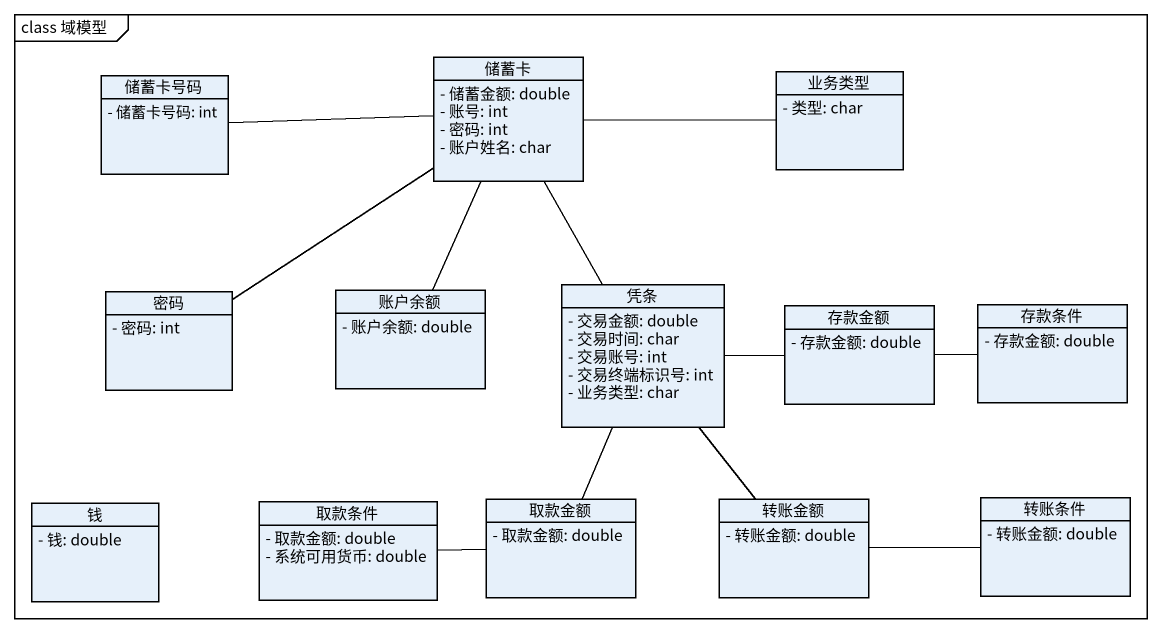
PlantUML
@startuml
mainframe class 域模型
hide circle
hide empty members
skinparam classAttributeIconSize 0
class 储蓄卡号码 {
  - 储蓄卡号码: int
}
class 储蓄卡 {
  - 储蓄金额: double
  - 账号: int
  - 密码: int
  - 账户姓名: char
}
class 业务类型 {
  - 类型: char
}
class 密码 {
  - 密码: int
}
class 账户余额 {
  - 账户余额: double
}
class 凭条 {
  - 交易金额: double
  - 交易时间: char
  - 交易账号: int
  - 交易终端标识号: int
  - 业务类型: char
}
class 存款金额 {
  - 存款金额: double
}
class 存款条件 {
  - 存款金额: double
}
class 钱 {
  - 钱: double
}
class 取款条件 {
  - 取款金额: double
  - 系统可用货币: double
}
class 取款金额 {
  - 取款金额: double
}
class 转账金额 {
  - 转账金额: double
}
class 转账条件 {
  - 转账金额: double
}
储蓄卡号码 -right- 储蓄卡
储蓄卡 -right- 业务类型
密码 -up- 储蓄卡
账户余额 -up- 储蓄卡
凭条 -up- 储蓄卡
凭条 -right- 存款金额
凭条 -- 取款金额
凭条 -- 转账金额
存款金额 -right- 存款条件
取款条件 -right- 取款金额
转账金额 -right- 转账条件
@enduml
